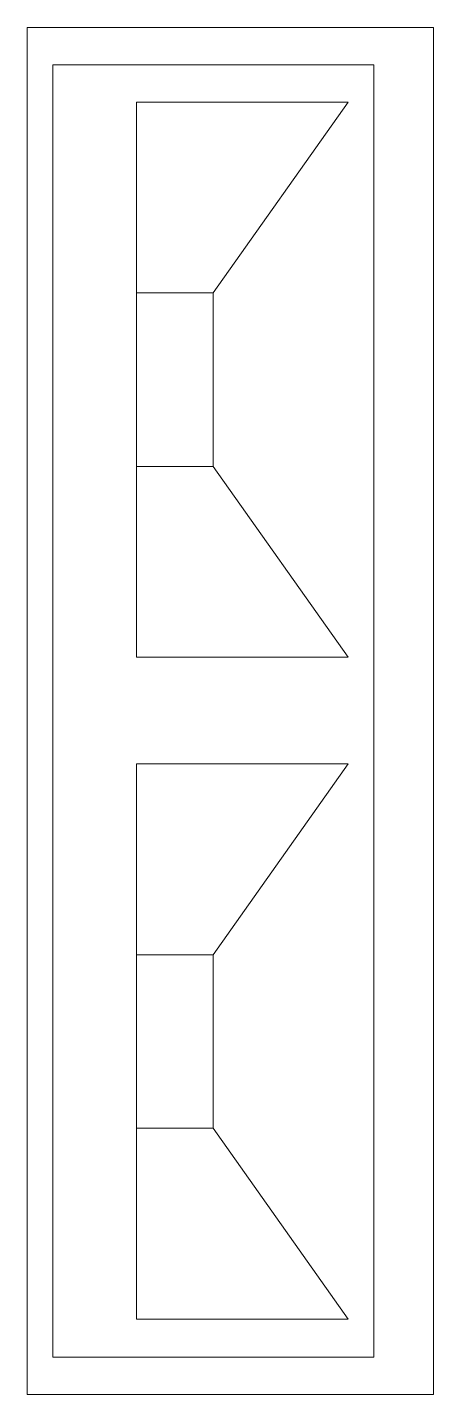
# Model space of a CAD drawing. Header units: feet. Extents: x 297.4 to 302.1, y 243.4 to 259.4.
import ezdxf

# ---------------------------------------------------------------- set-up
doc = ezdxf.new("R2010")
doc.units = ezdxf.units.FT
doc.header["$MEASUREMENT"] = 0
doc.layers.add('E201-2nd-Floor-Duplex-XYZ', color=6, linetype='Continuous', lineweight=9)

msp = doc.modelspace()

# ---------------------------------------------------------------- linework, layer by layer
at = {"layer": 'E201-2nd-Floor-Duplex-XYZ'}
for p, q in [((301.14, 258.937), (301.44, 258.937)), ((301.14, 258.5), (298.661, 258.5)), ((298.661, 256.268), (298.661, 258.5)), ((301.14, 258.5), (299.558, 256.268)), ((301.14, 258.5), (301.14, 258.5, 0.438)), ((298.661, 256.268), (299.558, 256.268)), ((298.661, 254.237), (298.661, 256.268)), ((299.558, 256.268), (299.558, 254.237)), ((299.558, 254.237), (298.661, 254.237)), ((298.661, 254.237), (299.558, 254.237)), ((298.661, 254.237), (298.661, 252.005)), ((301.14, 252.005), (299.558, 254.237)), ((301.14, 252.005), (298.661, 252.005)), ((301.14, 250.755), (298.661, 250.755)), ((298.661, 248.523), (298.661, 250.755)), ((301.14, 250.755), (299.558, 248.523)), ((298.661, 248.523), (299.558, 248.523)), ((298.661, 246.492), (298.661, 248.523)), ((299.558, 248.523), (299.558, 246.492)), ((298.661, 246.492), (299.558, 246.492)), ((298.661, 246.492), (298.661, 244.26)), ((301.14, 244.26), (299.558, 246.492)), ((301.14, 244.26), (298.661, 244.26))]:
    msp.add_line(p, q, dxfattribs=at)
for points in [[(302.14, 243.375), (302.14, 259.375), (297.382, 259.375), (297.382, 243.375)], [(297.682, 258.937), (301.44, 258.937), (301.44, 243.813), (297.682, 243.813)]]:
    msp.add_lwpolyline(points, close=True, dxfattribs=at)

doc.saveas('drawing.dxf')
